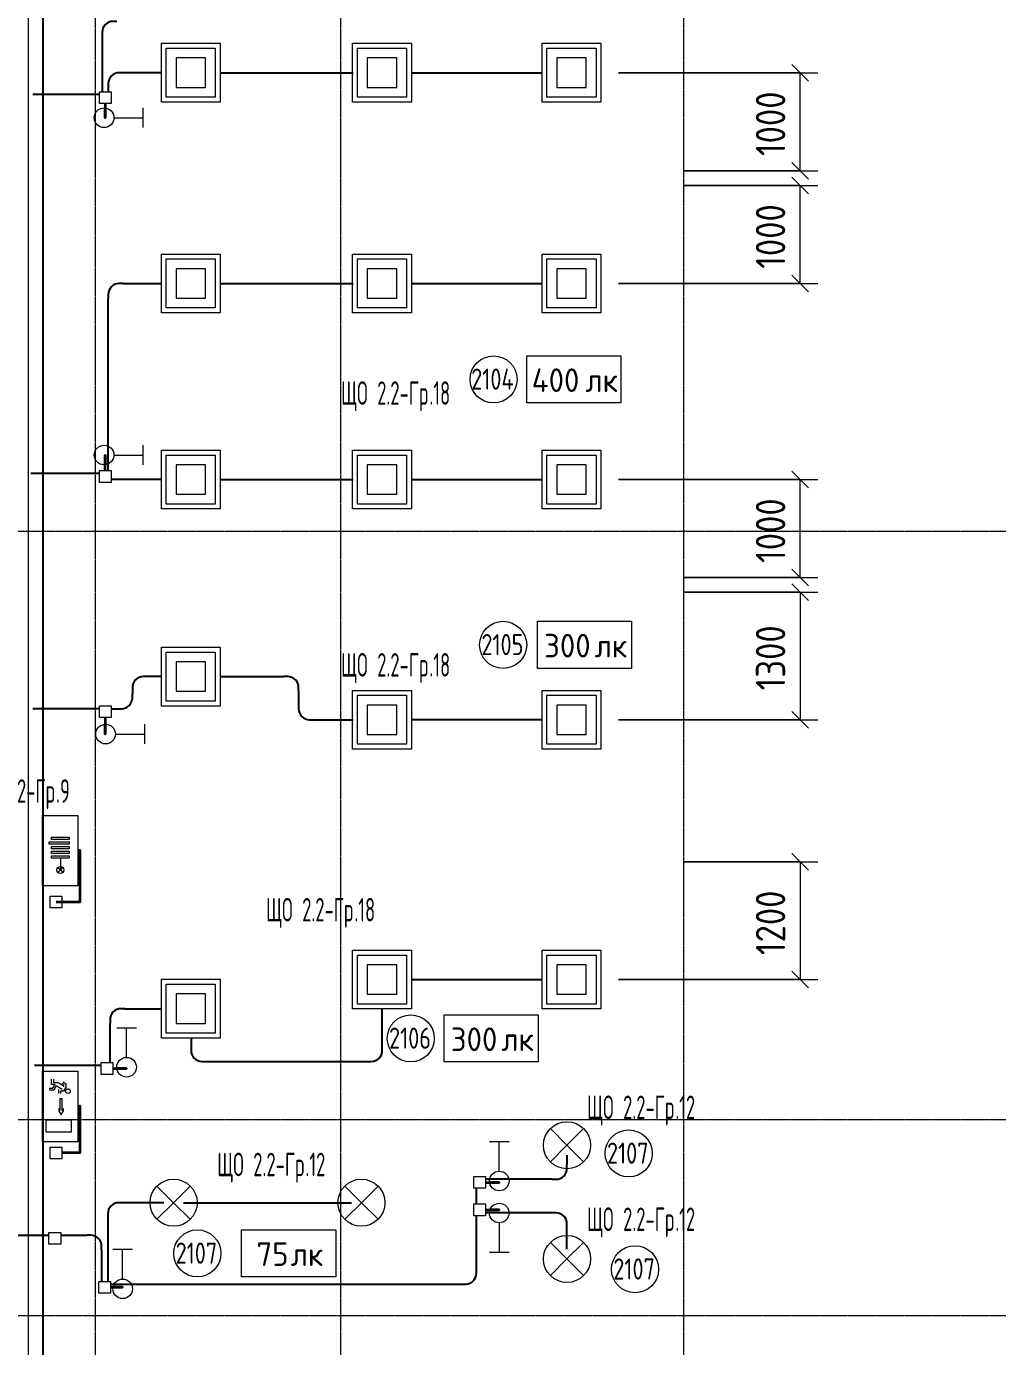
# Model space of a CAD drawing. Header units: millimetres. Extents: x -4730 to 98194, y -4296 to 93388.
# Drawn here: x 47799 to 57702, y 52186 to 65652 of the extents above; entities that cross this region are included whole.
import ezdxf

# ---------------------------------------------------------------- set-up
doc = ezdxf.new("R2010")
doc.units = ezdxf.units.MM
doc.linetypes.add('Линия сетки', pattern=[22.225, 12.7, -3.175, 3.175, -3.175])
for name, color, linetype, lineweight, true_color in [('Кабельные лотки', 5, 'Continuous', 25, 0x0000ff), ('Короба', 7, 'Continuous', 25, 0x008000), ('Соединительные детали коробов', 7, 'Continuous', 25, 0x008000), ('Типовые аннотации', 5, 'Continuous', 18, 0x0000ff)]:
    doc.layers.add(name, color=color, linetype=linetype, lineweight=lineweight, true_color=true_color)
for name, color, linetype, lineweight in [('Марки помещений', 7, 'Continuous', 9), ('Марки силовых электроприборов', 7, 'Continuous', 9), ('Осевая линия', 7, 'Continuous', 18), ('Оси', 7, 'Continuous', 9), ('Провода', 7, 'Continuous', 35), ('Размеры', 7, 'Continuous', 9), ('Размеры-120', 7, 'Continuous', 9)]:
    doc.layers.add(name, color=color, linetype=linetype, lineweight=lineweight)
doc.styles.add('GOST Common', font='GOST_Common.ttf', dxfattribs={"width": 0.6, "height": 240})
doc.styles.add('GOST Common_2', font='GOST_Common.ttf', dxfattribs={"height": 240})
doc.styles.add('GOST Common_3', font='GOST_Common.ttf', dxfattribs={"width": 0.9, "height": 300})
doc.styles.add('GOST Common_4', font='GOST_Common.ttf', dxfattribs={"width": 0.8, "height": 216})
doc.dimstyles.new('ADSK_Проверочный', dxfattribs={"dimscale": 304.8, "dimtxt": 301.714499, "dimasz": 0.556693, "dimexe": 0.590551, "dimexo": 0.590551, "dimgap": 0.19685, "dimtad": 1, "dimdec": 3, "dimrnd": 0.001, "dimdsep": 46, "dimtxsty": 'GOST Common_3', "dimblk1": 'OBLIQUE', "dimblk2": 'OBLIQUE', "dimsah": 1, "dimcen": 0.09, "dimazin": 0, "dimtfac": 1, "dimtdec": 4, "dimtix": 1, "dimtmove": 0, "dimatfit": 3, "dimfxl": 1, "dimtvp": 1, "dimtolj": 1, "dimtzin": 0, "dimarcsym": 2})

# ---------------------------------------------------------------- blocks, each defined once
blk = doc.blocks.new('M_Короб_ отвод - Плоский торец - ПВХ - Стандартная-2386742-2-й этаж')
at = {"layer": 'Соединительные детали коробов'}
for p, q in [((0, 111.95), (0, 150.05)), ((-150.05, 0), (-111.95, 0))]:
    blk.add_line(p, q, dxfattribs=at)
blk.add_arc((-111.95, 111.95), 111.95, 270, 0, dxfattribs=at)
blk = doc.blocks.new('DIMBLOCK203-2-й этаж')
at = {"layer": 'Размеры-120'}
for p, q in [((53837, 65180), (55869, 65180)), ((55689, 65180), (53837, 65180)), ((55689, 65180), (55604, 65265)), ((55689, 64180), (55689, 65180)), ((55689, 65180), (55774, 65095)), ((55689, 64180), (55604, 64265)), ((54510, 64180), (55869, 64180)), ((55689, 64180), (54510, 64180)), ((55689, 64180), (55774, 64095))]:
    blk.add_line(p, q, dxfattribs=at)
at = {"layer": 'Размеры-120', "color": 0, "insert": (55237, 64330), "char_height": 300, "width": 840.71, "attachment_point": 1, "rotation": 90, "line_spacing_factor": 1.022761, "style": 'GOST Common_3'}
blk.add_mtext('1000', dxfattribs=at)
blk = doc.blocks.new('_Oblique')
at = {"color": 0, "linetype": 'ByBlock', "lineweight": -2}
blk.add_line((-0.5, -0.5), (0.5, 0.5), dxfattribs=at)
blk = doc.blocks.new('DIMBLOCK204-2-й этаж')
at = {"layer": 'Размеры-120'}
for p, q in [((55689, 64030), (55604, 64115)), ((54510, 64030), (55869, 64030)), ((55689, 64030), (54510, 64030)), ((55689, 63030), (55689, 64030)), ((55689, 64030), (55774, 63945)), ((53837, 63030), (55869, 63030)), ((55689, 63030), (53837, 63030)), ((55689, 63030), (55604, 63115)), ((55689, 63030), (55774, 62945))]:
    blk.add_line(p, q, dxfattribs=at)
at = {"layer": 'Размеры-120', "color": 0, "insert": (55237, 63180), "char_height": 300, "width": 840.71, "attachment_point": 1, "rotation": 90, "line_spacing_factor": 1.022761, "style": 'GOST Common_3'}
blk.add_mtext('1000', dxfattribs=at)
blk = doc.blocks.new('DIMBLOCK205-2-й этаж')
at = {"layer": 'Размеры-120'}
for p, q in [((53837, 61030), (55869, 61030)), ((55689, 61030), (53837, 61030)), ((55689, 61030), (55604, 61115)), ((55689, 60030), (55689, 61030)), ((55689, 61030), (55774, 60945)), ((55689, 60030), (55604, 60115)), ((54510, 60030), (55869, 60030)), ((55689, 60030), (54510, 60030)), ((55689, 60030), (55774, 59945))]:
    blk.add_line(p, q, dxfattribs=at)
at = {"layer": 'Размеры-120', "color": 0, "insert": (55237, 60180), "char_height": 300, "width": 840.71, "attachment_point": 1, "rotation": 90, "line_spacing_factor": 1.022761, "style": 'GOST Common_3'}
blk.add_mtext('1000', dxfattribs=at)
blk = doc.blocks.new('DIMBLOCK206-2-й этаж')
at = {"layer": 'Размеры-120'}
for p, q in [((55689, 59880), (55604, 59965)), ((54510, 59880), (55869, 59880)), ((55689, 59880), (54510, 59880)), ((55689, 59880), (55689, 58580)), ((55689, 59880), (55774, 59795)), ((53837, 58580), (55869, 58580)), ((55689, 58580), (53837, 58580)), ((55689, 58580), (55604, 58665)), ((55689, 58580), (55774, 58495))]:
    blk.add_line(p, q, dxfattribs=at)
at = {"layer": 'Размеры-120', "color": 0, "insert": (55237, 58880), "char_height": 300, "width": 840.71, "attachment_point": 1, "rotation": 90, "line_spacing_factor": 1.022761, "style": 'GOST Common_3'}
blk.add_mtext('1300', dxfattribs=at)
blk = doc.blocks.new('DIMBLOCK207-2-й этаж')
at = {"layer": 'Размеры-120'}
for p, q in [((54510, 57130), (55869, 57130)), ((55689, 57130), (54510, 57130)), ((55689, 57130), (55604, 57215)), ((55689, 57130), (55689, 55930)), ((55689, 57130), (55774, 57045)), ((53837, 55930), (55869, 55930)), ((55689, 55930), (53837, 55930)), ((55689, 55930), (55604, 56015)), ((55689, 55930), (55774, 55845))]:
    blk.add_line(p, q, dxfattribs=at)
at = {"layer": 'Размеры-120', "color": 0, "insert": (55237, 56180), "char_height": 300, "width": 840.71, "attachment_point": 1, "rotation": 90, "line_spacing_factor": 1.022761, "style": 'GOST Common_3'}
blk.add_mtext('1200', dxfattribs=at)
blk = doc.blocks.new('ADSK_Марка_Помещение_1_ГОСТ21-501-2011 - Номер-85995-2-й этаж')
at = {"layer": 'Марки помещений'}
blk.add_circle((0, 0), 2, dxfattribs=at)
blk = doc.blocks.new('Морка помещения_освещённость_ - Морка помещения_освещённость_-1484368-2-й этаж')
at = {"layer": 'Марки помещений', "color": 190, "true_color": 0x8000ff}
for p, q in [((-4, 0), (-4, 4)), ((-4, 4), (4, 4)), ((4, 4), (4, 0)), ((4, 0), (-4, 0))]:
    blk.add_line(p, q, dxfattribs=at)

msp = doc.modelspace()

# ---------------------------------------------------------------- linework, layer by layer
at = {"layer": 'Кабельные лотки'}
msp.add_line((47970, 43998.1437), (47970, 87303.1437), dxfattribs=at)
at = {"layer": 'Короба'}
for p, q in [((48571.0599, 65552.45), (48571.0599, 64985.7322)), ((49179.764, 65180), (48784.1099, 65180)), ((49774.764, 65180), (51129.764, 65180)), ((51724.764, 65180), (53062.028, 65180)), ((48542.5599, 64957.2322), (47862.5599, 64957.2322)), ((48634.0599, 65029.95), (48634.0599, 64985.7322)), ((48784.1099, 63030), (49179.764, 63030)), ((49774.764, 63030), (51129.764, 63030)), ((51724.764, 63030), (53062.028, 63030)), ((48634.0599, 61121.5), (48634.0599, 62879.95)), ((48542.5599, 61093), (47842.5599, 61093)), ((49179.764, 61030), (48662.5599, 61030)), ((49774.764, 61030), (51129.764, 61030)), ((51724.764, 61030), (53062.028, 61030)), ((49179.764, 59020), (49029.814, 59020)), ((49774.764, 59020), (50424.714, 59020)), ((48879.764, 58869.95), (48879.764, 58843.05)), ((50574.764, 58869.95), (50574.764, 58730.05)), ((48542.5599, 58693), (47862.5599, 58693)), ((48662.5599, 58693), (48729.714, 58693)), ((50724.814, 58580), (51129.764, 58580)), ((53062.028, 58580), (51724.764, 58580)), ((51724.764, 55930), (53062.028, 55930)), ((48801.55, 55633.0062), (49179.764, 55633.0062)), ((51427.264, 55245.5562), (51427.264, 55632.5)), ((48651.5, 55082.5433), (48651.5, 55482.9562)), ((49477.264, 55335.5062), (49477.264, 55245.5562)), ((49627.314, 55095.5062), (51277.214, 55095.5062)), ((48560, 55054.0433), (47880, 55054.0433)), ((53311.1218, 54140), (53311.1218, 54042.8768)), ((53161.0718, 53892.8268), (52480, 53892.8268)), ((52388.5, 53641.3268), (52388.5, 53801.3268)), ((49200, 53654.0442), (48778.9936, 53654.0442)), ((49400, 53654.0442), (51114.6365, 53654.0442)), ((48628.9436, 53503.9942), (48628.9436, 52851.62)), ((52388.5, 52973.17), (52388.5, 53521.3268)), ((53161.0718, 53549.8268), (52480, 53549.8268)), ((53311.1218, 53180), (53311.1218, 53399.7768)), ((45407.4936, 53323.12), (48028.3267, 53323.12)), ((48148.3267, 53323.12), (48415.8936, 53323.12)), ((48565.9436, 53173.07), (48565.9436, 52851.62)), ((48657.4436, 52823.12), (52238.45, 52823.12))]:
    msp.add_line(p, q, dxfattribs=at)
at = {"layer": 'Осевая линия'}
msp.add_line((47820, 43998.1437), (47820, 87303.1437), dxfattribs=at)
at = {"layer": 'Оси', "linetype": 'Линия сетки'}
for p, q in [((48500, 93388.3703), (48500, -3096.3487)), ((51000, 93388.3703), (51000, -3096.3487)), ((54500, 93388.3703), (54500, -3096.3487)), ((98194.2682, 60500), (-3530.0173, 60500)), ((98194.2682, 54500), (-3530.0173, 54500)), ((98194.2682, 52500), (-3530.0173, 52500))]:
    msp.add_line(p, q, dxfattribs=at)
at = {"layer": 'Провода', "flags": 128}
for points in [[(48602.5585, 64865.7322), (48602.5551, 64720), (48602.5551, 64819.288)], [(48602.5586, 61121.5), (48602.5551, 61280), (48602.5551, 61180.712)], [(48602.5587, 58601.5), (48602.5551, 58433.9504), (48602.5551, 58533.9027)], [(48321.7452, 57249.4259), (48345, 57250), (48345, 56718.3907), (48102.0896, 56718.3907)], [(48680, 55022.5439), (48820, 55022.5453), (48720.8615, 55022.5453)], [(48321.7452, 54639.8471), (48345, 54640.4212), (48345, 54162.0817), (48160.1428, 54162.0801)], [(52480, 53861.3275), (52620, 53861.3289), (52521.0298, 53861.3289)], [(52480, 53581.3275), (52620, 53581.3289), (52525.5768, 53581.3289)], [(48657.4436, 52791.6206), (48780, 52791.622), (48681.2848, 52791.622)]]:
    msp.add_lwpolyline(points, dxfattribs=at)
at = {"layer": 'Типовые аннотации'}
for p, q in [((49175, 65480), (49775, 65480)), ((49175, 64880), (49175, 65480)), ((49775, 65480), (49775, 64880)), ((51125, 65480), (51725, 65480)), ((51125, 64880), (51125, 65480)), ((51725, 65480), (51725, 64880)), ((53057.264, 65480), (53657.264, 65480)), ((53057.264, 64880), (53057.264, 65480)), ((53657.264, 65480), (53657.264, 64880)), ((49225, 65430), (49725, 65430)), ((49225, 64930), (49225, 65430)), ((49325, 65330), (49325, 65030)), ((49625, 65330), (49325, 65330)), ((49625, 65030), (49625, 65330)), ((49725, 65430), (49725, 64930)), ((51175, 65430), (51675, 65430)), ((51175, 64930), (51175, 65430)), ((51275, 65330), (51275, 65030)), ((51575, 65330), (51275, 65330)), ((51575, 65030), (51575, 65330)), ((51675, 65430), (51675, 64930)), ((53107.264, 65430), (53607.264, 65430)), ((53107.264, 64930), (53107.264, 65430)), ((53207.264, 65330), (53207.264, 65030)), ((53507.264, 65330), (53207.264, 65330)), ((53507.264, 65030), (53507.264, 65330)), ((53607.264, 65430), (53607.264, 64930)), ((49725, 64930), (49225, 64930)), ((49325, 65030), (49625, 65030)), ((51675, 64930), (51175, 64930)), ((51275, 65030), (51575, 65030)), ((53607.264, 64930), (53107.264, 64930)), ((53207.264, 65030), (53507.264, 65030)), ((48990.6433, 64620), (48990.6433, 64820)), ((49775, 64880), (49175, 64880)), ((51725, 64880), (51125, 64880)), ((53657.264, 64880), (53057.264, 64880)), ((48690.6433, 64720), (48990.6433, 64720)), ((49175, 63330), (49775, 63330)), ((49175, 62730), (49175, 63330)), ((49775, 63330), (49775, 62730)), ((51125, 63330), (51725, 63330)), ((51125, 62730), (51125, 63330)), ((51725, 63330), (51725, 62730)), ((53057.264, 63330), (53657.264, 63330)), ((53057.264, 62730), (53057.264, 63330)), ((53657.264, 63330), (53657.264, 62730)), ((49225, 63280), (49725, 63280)), ((49225, 62780), (49225, 63280)), ((49325, 63180), (49325, 62880)), ((49625, 63180), (49325, 63180)), ((49625, 62880), (49625, 63180)), ((49725, 63280), (49725, 62780)), ((51175, 63280), (51675, 63280)), ((51175, 62780), (51175, 63280)), ((51275, 63180), (51275, 62880)), ((51575, 63180), (51275, 63180)), ((51575, 62880), (51575, 63180)), ((51675, 63280), (51675, 62780)), ((53107.264, 63280), (53607.264, 63280)), ((53107.264, 62780), (53107.264, 63280)), ((53207.264, 63180), (53207.264, 62880)), ((53507.264, 63180), (53207.264, 63180)), ((53507.264, 62880), (53507.264, 63180)), ((53607.264, 63280), (53607.264, 62780)), ((49725, 62780), (49225, 62780)), ((49325, 62880), (49625, 62880)), ((51675, 62780), (51175, 62780)), ((51275, 62880), (51575, 62880)), ((53607.264, 62780), (53107.264, 62780)), ((53207.264, 62880), (53507.264, 62880)), ((49775, 62730), (49175, 62730)), ((51725, 62730), (51125, 62730)), ((53657.264, 62730), (53057.264, 62730)), ((48690.6433, 61280), (48990.6433, 61280)), ((48990.6433, 61180), (48990.6433, 61380)), ((49175, 61330), (49775, 61330)), ((49175, 60730), (49175, 61330)), ((49225, 61280), (49725, 61280)), ((49225, 60780), (49225, 61280)), ((49725, 61280), (49725, 60780)), ((49775, 61330), (49775, 60730)), ((51125, 61330), (51725, 61330)), ((51125, 60730), (51125, 61330)), ((51175, 61280), (51675, 61280)), ((51175, 60780), (51175, 61280)), ((51675, 61280), (51675, 60780)), ((51725, 61330), (51725, 60730)), ((53057.264, 61330), (53657.264, 61330)), ((53057.264, 60730), (53057.264, 61330)), ((53107.264, 61280), (53607.264, 61280)), ((53107.264, 60780), (53107.264, 61280)), ((53607.264, 61280), (53607.264, 60780)), ((53657.264, 61330), (53657.264, 60730)), ((49325, 61180), (49325, 60880)), ((49625, 61180), (49325, 61180)), ((49625, 60880), (49625, 61180)), ((51275, 61180), (51275, 60880)), ((51575, 61180), (51275, 61180)), ((51575, 60880), (51575, 61180)), ((53207.264, 61180), (53207.264, 60880)), ((53507.264, 61180), (53207.264, 61180)), ((53507.264, 60880), (53507.264, 61180)), ((49325, 60880), (49625, 60880)), ((51275, 60880), (51575, 60880)), ((53207.264, 60880), (53507.264, 60880)), ((49725, 60780), (49225, 60780)), ((51675, 60780), (51175, 60780)), ((53607.264, 60780), (53107.264, 60780)), ((49775, 60730), (49175, 60730)), ((51725, 60730), (51125, 60730)), ((53657.264, 60730), (53057.264, 60730)), ((49175, 59320), (49775, 59320)), ((49175, 58720), (49175, 59320)), ((49225, 59270), (49725, 59270)), ((49225, 58770), (49225, 59270)), ((49725, 59270), (49725, 58770)), ((49775, 59320), (49775, 58720)), ((49325, 59170), (49325, 58870)), ((49625, 59170), (49325, 59170)), ((49625, 58870), (49625, 59170)), ((49325, 58870), (49625, 58870)), ((51125, 58880), (51725, 58880)), ((51125, 58280), (51125, 58880)), ((51725, 58880), (51725, 58280)), ((53057.264, 58880), (53657.264, 58880)), ((53057.264, 58280), (53057.264, 58880)), ((53657.264, 58880), (53657.264, 58280)), ((49775, 58720), (49175, 58720)), ((49725, 58770), (49225, 58770)), ((51175, 58830), (51675, 58830)), ((51175, 58330), (51175, 58830)), ((51275, 58730), (51275, 58430)), ((51575, 58730), (51275, 58730)), ((51575, 58430), (51575, 58730)), ((51675, 58830), (51675, 58330)), ((53107.264, 58830), (53607.264, 58830)), ((53107.264, 58330), (53107.264, 58830)), ((53207.264, 58730), (53207.264, 58430)), ((53507.264, 58730), (53207.264, 58730)), ((53507.264, 58430), (53507.264, 58730)), ((53607.264, 58830), (53607.264, 58330)), ((49005.6433, 58333.9504), (49005.6433, 58533.9504)), ((48705.6433, 58433.9504), (49005.6433, 58433.9504)), ((51675, 58330), (51175, 58330)), ((51275, 58430), (51575, 58430)), ((53607.264, 58330), (53107.264, 58330)), ((53207.264, 58430), (53507.264, 58430)), ((51725, 58280), (51125, 58280)), ((53657.264, 58280), (53057.264, 58280)), ((51125, 56230), (51725, 56230)), ((51125, 55630), (51125, 56230)), ((51175, 56180), (51675, 56180)), ((51175, 55680), (51175, 56180)), ((51675, 56180), (51675, 55680)), ((51725, 56230), (51725, 55630)), ((53057.264, 56230), (53657.264, 56230)), ((53057.264, 55630), (53057.264, 56230)), ((53107.264, 56180), (53607.264, 56180)), ((53107.264, 55680), (53107.264, 56180)), ((53607.264, 56180), (53607.264, 55680)), ((53657.264, 56230), (53657.264, 55630)), ((51275, 56080), (51275, 55780)), ((51575, 56080), (51275, 56080)), ((51575, 55780), (51575, 56080)), ((53207.264, 56080), (53207.264, 55780)), ((53507.264, 56080), (53207.264, 56080)), ((53507.264, 55780), (53507.264, 56080)), ((49175, 55933.0062), (49775, 55933.0062)), ((49175, 55333.0062), (49175, 55933.0062)), ((49225, 55883.0062), (49725, 55883.0062)), ((49225, 55383.0062), (49225, 55883.0062)), ((49725, 55883.0062), (49725, 55383.0062)), ((49775, 55933.0062), (49775, 55333.0062)), ((49325, 55783.0062), (49325, 55483.0062)), ((49625, 55783.0062), (49325, 55783.0062)), ((49625, 55483.0062), (49625, 55783.0062)), ((51275, 55780), (51575, 55780)), ((53207.264, 55780), (53507.264, 55780)), ((51725, 55630), (51125, 55630)), ((51675, 55680), (51175, 55680)), ((53657.264, 55630), (53057.264, 55630)), ((53607.264, 55680), (53107.264, 55680)), ((49325, 55483.0062), (49625, 55483.0062)), ((48920, 55435.6433), (48720, 55435.6433)), ((48820, 55135.6433), (48820, 55435.6433)), ((49725, 55383.0062), (49225, 55383.0062)), ((49775, 55333.0062), (49175, 55333.0062)), ((53311.1218, 54240), (53141.4162, 54409.7056)), ((53311.1218, 54240), (53480.8274, 54409.7056)), ((52720, 54275.6433), (52520, 54275.6433)), ((52620, 53975.6433), (52620, 54275.6433)), ((53311.1218, 54240), (53141.4162, 54070.2944)), ((53311.1218, 54240), (53480.8274, 54070.2944)), ((49300, 53654.0442), (49130.2944, 53823.7498)), ((49300, 53654.0442), (49469.7056, 53823.7498)), ((51214.6365, 53654.0442), (51044.9309, 53823.7498)), ((51214.6365, 53654.0442), (51384.3421, 53823.7498)), ((49300, 53654.0442), (49130.2944, 53484.3385)), ((49300, 53654.0442), (49469.7056, 53484.3385)), ((51214.6365, 53654.0442), (51044.9309, 53484.3385)), ((51214.6365, 53654.0442), (51384.3421, 53484.3385)), ((52620, 53448.4008), (52620, 53148.4008)), ((53311.1218, 53080), (53141.4162, 53249.7056)), ((53311.1218, 53080), (53480.8274, 53249.7056)), ((48880, 53175.6433), (48680, 53175.6433)), ((48780, 52875.6433), (48780, 53175.6433)), ((52520, 53148.4008), (52720, 53148.4008)), ((53311.1218, 53080), (53141.4162, 52910.2944)), ((53311.1218, 53080), (53480.8274, 52910.2944))]:
    msp.add_line(p, q, dxfattribs=at)
at = {"layer": 'Типовые аннотации', "color": 7}
for p, q in [((48542.5599, 64985.7322), (48662.5599, 64985.7322)), ((48542.5599, 64865.7322), (48542.5599, 64985.7322)), ((48662.5599, 64985.7322), (48662.5599, 64865.7322)), ((48662.5599, 64865.7322), (48542.5599, 64865.7322)), ((48542.5599, 61121.5), (48662.5599, 61121.5)), ((48542.5599, 61001.5), (48542.5599, 61121.5)), ((48662.5599, 61001.5), (48542.5599, 61001.5)), ((48662.5599, 61121.5), (48662.5599, 61001.5)), ((48542.5599, 58721.5), (48662.5599, 58721.5)), ((48542.5599, 58601.5), (48542.5599, 58721.5)), ((48662.5599, 58721.5), (48662.5599, 58601.5)), ((48662.5599, 58601.5), (48542.5599, 58601.5)), ((48560, 55082.5433), (48680, 55082.5433)), ((48560, 54962.5433), (48560, 55082.5433)), ((48680, 55082.5433), (48680, 54962.5433)), ((48680, 54962.5433), (48560, 54962.5433)), ((48537.4436, 52851.62), (48657.4436, 52851.62)), ((48537.4436, 52731.62), (48537.4436, 52851.62)), ((48657.4436, 52851.62), (48657.4436, 52731.62)), ((48657.4436, 52731.62), (48537.4436, 52731.62))]:
    msp.add_line(p, q, dxfattribs=at)
at = {"layer": 'Типовые аннотации', "color": 1, "true_color": 0xff0000}
for p, q in [((47961.7452, 57604.9821), (48321.7452, 57604.9821)), ((47961.7452, 56884.9821), (47961.7452, 57604.9821)), ((48321.7452, 57604.9821), (48321.7452, 56884.9821)), ((48054.847, 57359.8665), (48054.847, 57383.8665)), ((48054.847, 57383.8665), (48234.847, 57383.8665)), ((48234.847, 57383.8665), (48234.847, 57359.8665)), ((48030.847, 57311.8665), (48030.847, 57335.8665)), ((48030.847, 57335.8665), (48234.847, 57335.8665)), ((48234.847, 57311.8665), (48030.847, 57311.8665)), ((48234.847, 57359.8665), (48054.847, 57359.8665)), ((48054.847, 57263.8665), (48054.847, 57287.8665)), ((48054.847, 57287.8665), (48234.847, 57287.8665)), ((48234.847, 57263.8665), (48054.847, 57263.8665)), ((48054.847, 57215.8665), (48054.847, 57239.8665)), ((48054.847, 57239.8665), (48234.847, 57239.8665)), ((48234.847, 57335.8665), (48234.847, 57311.8665)), ((48234.847, 57287.8665), (48234.847, 57263.8665)), ((48234.847, 57239.8665), (48234.847, 57215.8665)), ((48234.847, 57215.8665), (48054.847, 57215.8665)), ((48054.847, 57167.8665), (48054.847, 57191.8665)), ((48054.847, 57191.8665), (48234.847, 57191.8665)), ((48234.847, 57167.8665), (48054.847, 57167.8665)), ((48144.847, 57167.8665), (48144.847, 57047.8665)), ((48234.847, 57191.8665), (48234.847, 57167.8665)), ((48119.3912, 57073.3224), (48144.847, 57047.8665)), ((48119.3912, 57022.4107), (48144.847, 57047.8665)), ((48144.847, 57047.8665), (48170.3029, 57073.3224)), ((48144.847, 57047.8665), (48170.3029, 57022.4107)), ((48321.7452, 56884.9821), (47961.7452, 56884.9821)), ((48040.1428, 56782.0796), (48160.1428, 56782.0796)), ((48040.1428, 56662.0796), (48040.1428, 56782.0796)), ((48160.1428, 56782.0796), (48160.1428, 56662.0796)), ((48160.1428, 56662.0796), (48040.1428, 56662.0796)), ((48040.1428, 54222.0796), (48160.1428, 54222.0796)), ((48040.1428, 54102.0796), (48040.1428, 54222.0796)), ((48160.1428, 54222.0796), (48160.1428, 54102.0796)), ((48160.1428, 54102.0796), (48040.1428, 54102.0796))]:
    msp.add_line(p, q, dxfattribs=at)
at = {"layer": 'Типовые аннотации', "color": 96, "true_color": 0x008000}
for p, q in [((47961.7452, 54995.4033), (48321.7452, 54995.4033)), ((47961.7452, 54275.4033), (47961.7452, 54995.4033)), ((48321.7452, 54995.4033), (48321.7452, 54275.4033)), ((48030.0202, 54821.1542), (48067.6279, 54821.1542)), ((48055.6279, 54860.6849), (48055.6279, 54914.6849)), ((48090.4509, 54860.6849), (48055.6279, 54860.6849)), ((48067.6279, 54821.1542), (48090.4509, 54860.6849)), ((48073.6279, 54914.6849), (48073.6279, 54878.6849)), ((48073.6279, 54878.6849), (48121.6279, 54878.6849)), ((48102.0202, 54844.7234), (48078.0202, 54803.1542)), ((48164.374, 54808.7234), (48102.0202, 54844.7234)), ((48121.6279, 54878.6849), (48183.9817, 54842.6849)), ((48129.9817, 54766.7234), (48129.9817, 54808.7234)), ((48183.9817, 54857.9003), (48161.8048, 54870.7041)), ((48170.8048, 54886.2926), (48201.9817, 54868.2926)), ((48201.9817, 54832.2926), (48177.9817, 54790.7234)), ((48201.9817, 54868.2926), (48201.9817, 54832.2926)), ((48078.0202, 54803.1542), (48030.0202, 54803.1542)), ((48163.7977, 54714.8822), (48139.7977, 54714.8822)), ((48139.7977, 54714.8822), (48139.7977, 54594.8822)), ((48177.9817, 54790.7234), (48147.9817, 54790.7234)), ((48147.9817, 54790.7234), (48147.9817, 54766.7234)), ((48163.7977, 54594.8822), (48163.7977, 54714.8822)), ((48139.7977, 54594.8822), (48127.7977, 54615.6668)), ((48127.7977, 54615.6668), (48127.7977, 54591.6668)), ((48127.7977, 54591.6668), (48151.7977, 54550.0976)), ((48151.7977, 54550.0976), (48175.7977, 54591.6668)), ((48175.7977, 54615.6668), (48163.7977, 54594.8822)), ((48175.7977, 54591.6668), (48175.7977, 54615.6668)), ((48259.594, 54496.7802), (47995.594, 54496.7802)), ((47995.594, 54496.7802), (47995.594, 54376.7802)), ((48259.594, 54376.7802), (48259.594, 54496.7802)), ((48321.7452, 54275.4033), (47961.7452, 54275.4033)), ((47995.594, 54376.7802), (48259.594, 54376.7802))]:
    msp.add_line(p, q, dxfattribs=at)
at = {"layer": 'Типовые аннотации', "color": 16, "true_color": 0x800000}
for p, q in [((52360, 53921.3268), (52480, 53921.3268)), ((52360, 53801.3268), (52360, 53921.3268)), ((52480, 53921.3268), (52480, 53801.3268)), ((52480, 53801.3268), (52360, 53801.3268)), ((52360, 53641.3268), (52480, 53641.3268)), ((52360, 53521.3268), (52360, 53641.3268)), ((52480, 53641.3268), (52480, 53521.3268)), ((52480, 53521.3268), (52360, 53521.3268)), ((48028.3267, 53351.62), (48148.3267, 53351.62)), ((48028.3267, 53231.62), (48028.3267, 53351.62)), ((48148.3267, 53351.62), (48148.3267, 53231.62)), ((48148.3267, 53231.62), (48028.3267, 53231.62))]:
    msp.add_line(p, q, dxfattribs=at)
at = {"layer": 'Типовые аннотации'}
for centre, radius in [((48590.6433, 64720), 100), ((48590.6433, 61280), 100), ((48605.6433, 58433.9504), 100), ((48820, 55035.6433), 100), ((53311.1218, 54240), 240), ((49300, 53654.0442), 240), ((51214.6365, 53654.0442), 240), ((52620, 53875.6433), 100), ((52620, 53548.4008), 100), ((53311.1218, 53080), 240), ((48780, 52775.6433), 100)]:
    msp.add_circle(centre, radius, dxfattribs=at)
at = {"layer": 'Типовые аннотации', "color": 1, "true_color": 0xff0000}
msp.add_circle((48144.847, 57047.8665), 36, dxfattribs=at)
at = {"layer": 'Типовые аннотации', "color": 96, "true_color": 0x008000}
msp.add_circle((48222.5129, 54792.7261), 24, dxfattribs=at)

# ---------------------------------------------------------------- block references
at = {"layer": 'Марки помещений', "xscale": 120, "yscale": 120, "zscale": 120}
for p in [(52562.432, 62051.6343), (52659.9388, 59343.9643), (51718.1204, 55329.6372), (53940.3959, 54156.7656), (49541.8497, 53137.0554), (54004.932, 52974.9473)]:
    msp.add_blockref('ADSK_Марка_Помещение_1_ГОСТ21-501-2011 - Номер-85995-2-й этаж', p, dxfattribs=at)
at = {"layer": 'Марки помещений', "color": 190, "true_color": 0x8000ff, "xscale": 120, "yscale": 120, "zscale": 120}
for p in [(53379.9388, 61811.6343), (53489.3559, 59103.9643), (52538.1149, 55089.6372), (50473.4625, 52897.0554)]:
    msp.add_blockref('Морка помещения_освещённость_ - Морка помещения_освещённость_-1484368-2-й этаж', p, dxfattribs=at)
at = {"layer": 'Соединительные детали коробов'}
for p, rotation in [((48571.0599, 65702.5), 180), ((48634.0599, 65180), 180), ((48634.0599, 63030), 180), ((48879.764, 59020), 180), ((50574.764, 59020), 90), ((50574.764, 58580), 270), ((48651.5, 55633.0062), 180), ((49477.264, 55095.5062), 270), ((48628.9436, 53654.0442), 180), ((53311.1218, 53549.8268), 90), ((48565.9436, 53323.12), 90)]:
    msp.add_blockref('M_Короб_ отвод - Плоский торец - ПВХ - Стандартная-2386742-2-й этаж', p, dxfattribs=dict(at, rotation=rotation))
for p in [(48879.764, 58693), (51427.264, 55095.5062), (53311.1218, 53892.8268), (52388.5, 52823.12)]:
    msp.add_blockref('M_Короб_ отвод - Плоский торец - ПВХ - Стандартная-2386742-2-й этаж', p, dxfattribs=at)

# ---------------------------------------------------------------- texts
at = {"layer": 'Марки помещений', "char_height": 216, "attachment_point": 1, "style": 'GOST Common_4'}
for s, insert, width in [('2104', (52334.5961, 62162.4215), 561.8226), ('2105', (52438.8229, 59454.7515), 546.4302), ('2106', (51497.0045, 55440.4244), 546.4302), ('2107', (53719.28, 54267.5528), 546.4302), ('2107', (49320.7338, 53247.8426), 546.4302), ('2107', (53783.8161, 53085.7345), 546.4302)]:
    msp.add_mtext(s, dxfattribs=dict(at, insert=insert, width=width))
at = {"layer": 'Марки помещений', "color": 190, "true_color": 0x8000ff, "char_height": 240, "attachment_point": 1, "style": 'GOST Common_2'}
for s, insert, width in [('400', (52951.855, 62163.3463), 663.79725), ('лк', (53499.5425, 62163.3463), 413.67075), ('300', (53077.4721, 59455.6763), 625.31625), ('лк', (53593.4096, 59455.6763), 413.67075), ('300', (52126.2311, 55441.3491), 625.31625), ('лк', (52642.1686, 55441.3491), 413.67075), ('75', (50144.9787, 53248.7673), 423.291), ('лк', (50494.2287, 53248.7673), 413.67075)]:
    msp.add_mtext(s, dxfattribs=dict(at, insert=insert, width=width))
at = {"layer": 'Марки силовых электроприборов', "char_height": 240, "attachment_point": 1, "style": 'GOST Common'}
for s, insert, width in [('ЩО', (51007.4053, 62032.2778), 340.55685), (' 2.2-', (51288.3928, 62032.2778), 496.4049), ('Гр', (51697.9678, 62032.2778), 253.9746), ('.18', (51907.5178, 62032.2778), 265.5189), ('ЩО', (51007.4053, 59260.1824), 340.55685), (' 2.2-', (51288.3928, 59260.1824), 496.4049), ('Гр', (51697.9678, 59260.1824), 253.9746), ('.18', (51907.5178, 59260.1824), 265.5189), (' 2.2-', (47481.1784, 57973.7324), 496.4049), ('Гр', (47890.7534, 57973.7324), 253.9746), ('.9', (48100.3034, 57973.7324), 178.93665), ('ЩО', (50242.2147, 56762.6428), 340.55685), (' 2.2-', (50523.2022, 56762.6428), 496.4049), ('Гр', (50932.7772, 56762.6428), 253.9746), ('.18', (51142.3272, 56762.6428), 265.5189), ('ЩО', (53514.9534, 54747.1279), 340.55685), (' 2.2-', (53795.9409, 54747.1279), 496.4049), ('Гр', (54205.5159, 54747.1279), 253.9746), ('.12', (54415.0659, 54747.1279), 265.5189), ('ЩО', (49743.6615, 54163.9019), 340.55685), (' 2.2-', (50024.649, 54163.9019), 496.4049), ('Гр', (50434.224, 54163.9019), 253.9746), ('.12', (50643.774, 54163.9019), 265.5189), ('ЩО', (53514.9534, 53605.3884), 340.55685), (' 2.2-', (53795.9409, 53605.3884), 496.4049), ('Гр', (54205.5159, 53605.3884), 253.9746), ('.12', (54415.0659, 53605.3884), 265.5189)]:
    msp.add_mtext(s, dxfattribs=dict(at, insert=insert, width=width))

# ---------------------------------------------------------------- dimensions: what is measured, and where the dimension line sits
at = {"layer": 'Размеры'}
for base, p1, p2, override, picture, middle in [((55688.9316, 65180), (54330, 64180), (53657.028, 65180), {"dimpost": '<>', "dimfxl": 1205.359433}, 'DIMBLOCK203-2-й этаж', (55478.9316, 64680)), ((55688.9316, 64030), (53657.028, 63030), (54330, 64030), {"dimpost": '<>', "dimfxl": 1205.359433}, 'DIMBLOCK204-2-й этаж', (55478.9316, 63530)), ((55688.9316, 61030), (54330, 60030), (53657.028, 61030), {"dimpost": '<>', "dimfxl": 1205.359433}, 'DIMBLOCK205-2-й этаж', (55478.9316, 60530)), ((55688.9316, 58580), (54330, 59880), (53657.028, 58580), {"dimpost": '<>', "dimfxl": 1463.861798}, 'DIMBLOCK206-2-й этаж', (55478.9316, 59230)), ((55688.9316, 55930), (54330, 57130), (53657.028, 55930), {"dimpost": '<>', "dimfxl": 1375.823885}, 'DIMBLOCK207-2-й этаж', (55478.9316, 56530))]:
    dim = msp.add_linear_dim(base=base, p1=p1, p2=p2, angle=90, dimstyle='ADSK_Проверочный', override=override, dxfattribs=at)
    dim.commit()
    dim.dimension.update_dxf_attribs({"geometry": picture, "text_midpoint": middle})

doc.saveas('drawing.dxf')
